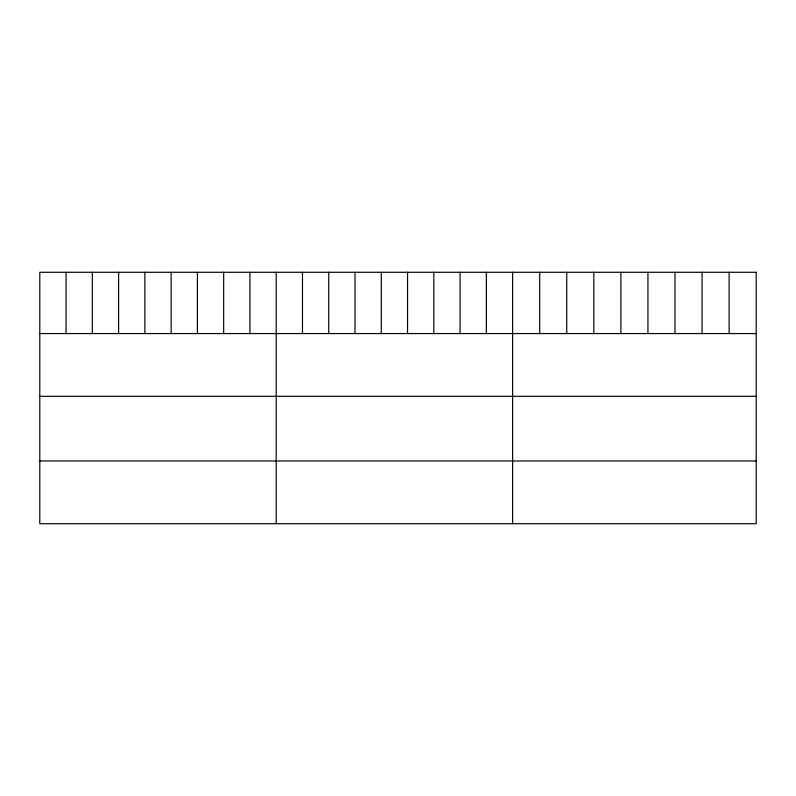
<?xml version="1.0" encoding="UTF-8"?>
<svg xmlns="http://www.w3.org/2000/svg" width="796" height="796" viewBox="0 0 796 796"><rect width="100%" height="100%" fill="white"/><g stroke="black" fill="none" stroke-linecap="round" stroke-linejoin="round"><path stroke-width="1.19" d="M39.8 333.564L756.2 333.564M39.8 396.318L756.2 396.318M39.8 460.974L756.2 460.974M729.136 272.282L729.136 333.564M702.072 272.282L702.072 333.564M675.008 272.282L675.008 333.564M647.944 272.282L647.944 333.564M620.88 272.282L620.88 333.564M593.816 272.282L593.816 333.564M566.752 272.282L566.752 333.564M539.688 272.282L539.688 333.564M512.624 272.282L512.624 523.718M486.356 272.282L486.356 333.564M460.088 272.282L460.088 333.564M433.82 272.282L433.82 333.564M407.552 272.282L407.552 333.564M381.284 272.282L381.284 333.564M355.016 272.282L355.016 333.564M328.748 272.282L328.748 333.564M302.48 272.282L302.48 333.564M276.212 272.282L276.212 523.718M249.944 272.282L249.944 333.564M223.676 272.282L223.676 333.564M197.408 272.282L197.408 333.564M171.14 272.282L171.14 333.564M144.872 272.282L144.872 333.564M118.604 272.282L118.604 333.564M92.336 272.282L92.336 333.564M66.068 272.282L66.068 333.564M756.2 272.282L39.8 272.282L39.8 523.718L756.2 523.718L756.2 272.282"/></g></svg>
